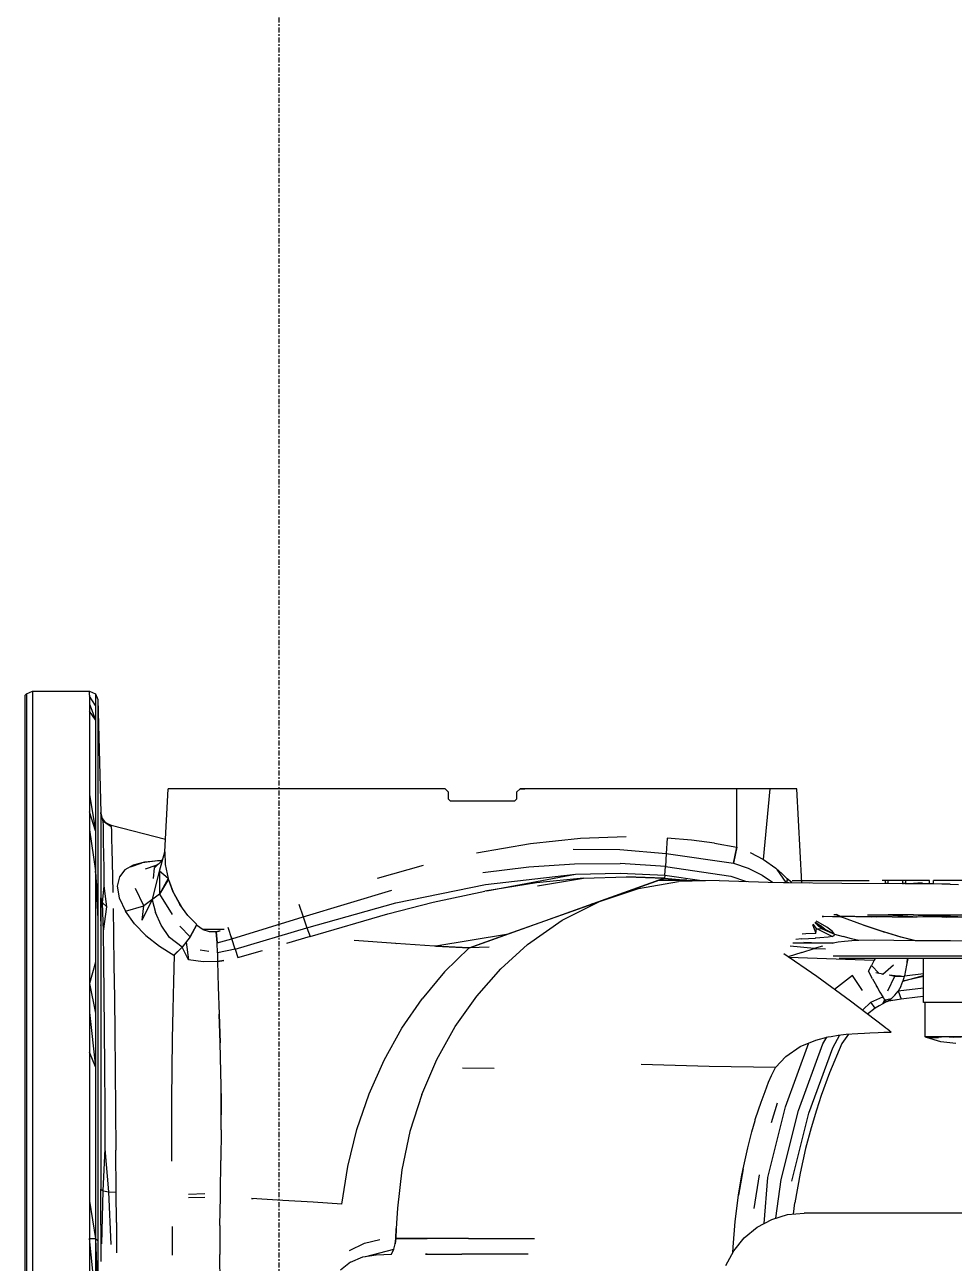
# Model space of a CAD drawing. Header units: millimetres. Extents: x -57554 to 16546, y 2142 to 98430.
# Drawn here: x -26496 to -25948, y 74938 to 75668 of the extents above; entities that cross this region are included whole.
import ezdxf

# ---------------------------------------------------------------- set-up
doc = ezdxf.new("R2010")
doc.units = ezdxf.units.MM
doc.linetypes.add('DXK_LINE_DOT3', pattern=[5.9187, 2.979, -0.9799, 0.9799, -0.9799])

msp = doc.modelspace()

# ---------------------------------------------------------------- linework, layer by layer
at = {"color": 1, "linetype": 'DXK_LINE_DOT3'}
msp.add_line((-26346.37, 71792.5), (-26346.37, 84292.5), dxfattribs=at)
at = {"color": 2, "linetype": 'Continuous'}
for p, q in [((-26495.36, 75273.53), (-26491.82, 75275)), ((-26491.82, 75275), (-26458.24, 75275)), ((-26491.82, 75275), (-26491.82, 74595.11)), ((-26458.24, 75275), (-26454.7, 75273.53)), ((-26458.24, 75272.75), (-26458.24, 75275)), ((-26496.37, 75272.52), (-26495.36, 75273.53)), ((-26496.37, 75272.52), (-26496.37, 74597.5)), ((-26495.36, 75273.53), (-26495.36, 74596.44)), ((-26458.24, 75272.75), (-26458.24, 75272.06)), ((-26454.7, 75266.69), (-26458.24, 75272.06)), ((-26458.24, 75272.06), (-26458.24, 74928.96)), ((-26458.24, 75267.41), (-26454.7, 75258.2)), ((-26454.7, 75273.53), (-26453.24, 75270.13)), ((-26454.7, 75273.53), (-26454.7, 74561.46)), ((-26453.24, 75270.13), (-26451.5, 75203.54)), ((-26453.24, 75270.13), (-26453.24, 74564.87)), ((-26454.7, 75258.2), (-26458.24, 75263.31)), ((-26413.68, 75180.34), (-26411.74, 75217.5)), ((-26248.37, 75217.5), (-26411.74, 75217.5)), ((-26246.37, 75215.5), (-26248.37, 75217.5)), ((-26206.27, 75215.5), (-26204.27, 75217.5)), ((-26204.27, 75217.5), (-26203.3, 75217.5)), ((-26041, 75217.5), (-26204.27, 75217.5)), ((-26203.3, 75217.5), (-26202.34, 75217.5)), ((-26202.34, 75217.5), (-26201.37, 75217.5)), ((-26076.37, 75183.08), (-26076.37, 75217.5)), ((-26076.37, 75183.08), (-26076.37, 75217.5)), ((-26060.73, 75175.83), (-26056.72, 75217.5)), ((-26038.14, 75162.2), (-26041, 75217.5)), ((-26038.15, 75162.2), (-26041, 75217.5)), ((-26458.24, 75214.16), (-26454.7, 75192.72)), ((-26246.37, 75211.5), (-26246.37, 75215.5)), ((-26246.37, 75211.5), (-26245.37, 75210.5)), ((-26245.37, 75210.5), (-26207.27, 75210.5)), ((-26207.27, 75210.5), (-26206.27, 75211.5)), ((-26206.27, 75215.5), (-26206.27, 75211.5)), ((-26454.7, 75192.72), (-26458.24, 75204)), ((-26450.06, 75198.35), (-26451.5, 75203.54)), ((-26451.5, 75202.78), (-26451.5, 75203.54)), ((-26451.5, 75202.78), (-26451.5, 75200.18)), ((-26451.5, 75200.18), (-26451.51, 75195.5)), ((-26451.51, 75196.12), (-26451.51, 75195.5)), ((-26451.51, 75195.5), (-26451.51, 75189.03)), ((-26448.54, 75197.54), (-26450.52, 75200.02)), ((-26448.54, 75197.54), (-26450.52, 75200.02)), ((-26449.99, 75195.85), (-26450.06, 75198.35)), ((-26450.06, 75198.35), (-26448.54, 75197.54)), ((-26449.92, 75191.78), (-26449.99, 75195.85)), ((-26448.54, 75197.54), (-26445.48, 75196)), ((-26445.38, 75195.14), (-26448.54, 75197.54)), ((-26448.54, 75197.54), (-26445.38, 75195.22)), ((-26445.48, 75196), (-26413.29, 75187.77)), ((-26445.38, 75195.14), (-26445.38, 75195.22)), ((-26445.38, 75195.22), (-26445.26, 75192.69)), ((-26458.24, 75193.33), (-26454.7, 75169.25)), ((-26451.51, 75189.03), (-26451.52, 75163.05)), ((-26449.83, 75186.15), (-26449.92, 75191.78)), ((-26445.26, 75192.75), (-26445.26, 75192.69)), ((-26445.26, 75192.69), (-26445.12, 75188.1)), ((-26445.12, 75188.1), (-26444.96, 75181.75)), ((-26168.56, 75188.28), (-26197.99, 75185.17)), ((-26141.6, 75189.28), (-26168.56, 75188.28)), ((-26117.41, 75188.52), (-26118.01, 75179.39)), ((-26103.18, 75187.28), (-26117.41, 75188.52)), ((-26089.55, 75185.46), (-26103.18, 75187.28)), ((-26449.73, 75179.01), (-26449.83, 75186.15)), ((-26444.96, 75181.75), (-26444.79, 75174.1)), ((-26416.81, 75169.08), (-26413.68, 75180.34)), ((-26413.68, 75180.34), (-26413.46, 75172.99)), ((-26197.99, 75185.17), (-26229.86, 75179.64)), ((-26172.88, 75181.86), (-26145.35, 75181.74)), ((-26145.35, 75181.74), (-26118.01, 75179.39)), ((-26089.55, 75185.46), (-26076.37, 75183.08)), ((-26076.37, 75183.08), (-26078.3, 75173.76)), ((-26078.3, 75173.76), (-26076.37, 75183.08)), ((-26068.48, 75179.94), (-26060.73, 75175.83)), ((-26449.62, 75170.39), (-26449.73, 75179.01)), ((-26444.79, 75174.1), (-26444.62, 75165.55)), ((-26432.34, 75172.58), (-26437.34, 75169.69)), ((-26434.08, 75171.57), (-26427.11, 75173.97)), ((-26425.66, 75174.35), (-26432.34, 75172.58)), ((-26418.04, 75175.01), (-26427.11, 75173.97)), ((-26417.31, 75175.07), (-26425.66, 75174.35)), ((-26425.25, 75170.45), (-26418.89, 75172.56)), ((-26420.18, 75171.66), (-26417.39, 75173.31)), ((-26419.86, 75170.98), (-26415.78, 75174.83)), ((-26418.89, 75172.56), (-26418.46, 75172.68)), ((-26417.31, 75175.07), (-26418.04, 75175.01)), ((-26415.67, 75175.02), (-26417.31, 75175.07)), ((-26415.78, 75174.83), (-26414.71, 75176.66)), ((-26413.46, 75172.99), (-26411.78, 75164.64)), ((-26261.38, 75172.26), (-26288.61, 75164.57)), ((-26199.14, 75171.46), (-26172.15, 75173.3)), ((-26172.15, 75173.3), (-26145.25, 75173.45)), ((-26118.54, 75171.75), (-26145.25, 75173.45)), ((-26118.01, 75179.39), (-26118.54, 75171.75)), ((-26118.01, 75179.39), (-26078.3, 75173.76)), ((-26078.3, 75173.76), (-26069.67, 75170.8)), ((-26060.73, 75175.83), (-26053.34, 75170.66)), ((-26454.7, 75169.25), (-26453.24, 75140.77)), ((-26453.24, 75154.57), (-26454.7, 75169.25)), ((-26449.51, 75160.36), (-26449.62, 75170.39)), ((-26444.62, 75165.55), (-26444.46, 75156.4)), ((-26440.58, 75165.57), (-26441.8, 75160.07)), ((-26437.34, 75169.69), (-26440.58, 75165.57)), ((-26421.09, 75152.3), (-26416.81, 75169.08)), ((-26420.43, 75164.74), (-26419.86, 75170.98)), ((-26416.81, 75169.08), (-26416.9, 75155.47)), ((-26411.78, 75164.64), (-26416.81, 75169.08)), ((-26234.14, 75123.79), (-26119.38, 75164.9)), ((-26226.12, 75168.14), (-26199.14, 75171.46)), ((-26224.64, 75161.2), (-26171.61, 75167.18)), ((-26223.79, 75157.44), (-26171.61, 75167.18)), ((-26171.61, 75167.18), (-26145.17, 75167.78)), ((-26166.81, 75164.8), (-26141.56, 75165.62)), ((-26157.4, 75151.19), (-26119.05, 75164.88)), ((-26145.17, 75167.78), (-26118.9, 75166.67)), ((-26141.56, 75165.62), (-26119.06, 75164.88)), ((-26119.38, 75164.9), (-26141.56, 75165.62)), ((-26119.38, 75164.9), (-26119.05, 75164.88)), ((-26119.31, 75164.89), (-26119.13, 75164.85)), ((-26118.9, 75166.67), (-26119.05, 75164.88)), ((-26119.05, 75164.88), (-26105.92, 75163.74)), ((-26119.05, 75164.88), (-26105.92, 75163.74)), ((-26118.9, 75166.67), (-26118.54, 75171.75)), ((-26118.9, 75166.67), (-26096.99, 75163.52)), ((-26118.54, 75171.75), (-26079.94, 75166.08)), ((-26079.94, 75166.08), (-26070.69, 75162.96)), ((-26069.67, 75170.8), (-26061.46, 75166.57)), ((-26061.46, 75166.57), (-26055.32, 75162.52)), ((-26049.88, 75167.68), (-26053.34, 75170.66)), ((-26047.33, 75162.37), (-26052.63, 75170.05)), ((-26046.65, 75164.48), (-26049.88, 75167.68)), ((-26451.52, 75163.05), (-26451.53, 75153.31)), ((-26450.51, 75150.25), (-26449.51, 75160.36)), ((-26447.91, 75147.94), (-26449.51, 75160.36)), ((-26441.8, 75160.07), (-26440.68, 75153.21)), ((-26426.04, 75148.55), (-26431.08, 75158.78)), ((-26411.78, 75164.64), (-26416.9, 75155.47)), ((-26411.67, 75164.26), (-26416.9, 75155.47)), ((-26412.15, 75163.98), (-26411.85, 75163.97)), ((-26411.61, 75164.13), (-26411.78, 75164.64)), ((-26411.78, 75164.64), (-26411.69, 75164.34)), ((-26411.69, 75164.34), (-26411.61, 75164.13)), ((-26408.82, 75156.65), (-26411.67, 75164.26)), ((-26411.61, 75164.13), (-26408.82, 75156.65)), ((-26332.23, 75142.09), (-26279.79, 75157.87)), ((-26277.47, 75150.25), (-26224.64, 75161.2)), ((-26194.62, 75162.1), (-26225.06, 75157.24)), ((-26166.81, 75164.8), (-26194.62, 75162.1)), ((-26194.05, 75160.43), (-26166.81, 75164.8)), ((-26171.35, 75164.36), (-26166.81, 75164.8)), ((-26157.42, 75151.18), (-26134.42, 75158.85)), ((-26136.22, 75158.87), (-26136.04, 75158.82)), ((-26136.22, 75158.87), (-26136.04, 75158.82)), ((-26134.42, 75158.85), (-26110.73, 75162.96)), ((-26131.15, 75160.68), (-26130.95, 75160.63)), ((-26105.92, 75163.74), (-26122.44, 75163.67)), ((-26122.44, 75163.67), (-26086.78, 75163.46)), ((-26120.35, 75164.55), (-26120.13, 75164.5)), ((-26086.78, 75163.46), (-26110.73, 75162.96)), ((-26105.92, 75163.74), (-26102.06, 75163.55)), ((-26086.78, 75163.46), (-26057.91, 75162.56)), ((-26057.91, 75162.56), (-26033.52, 75162.11)), ((-26048.77, 75162.26), (-26014.55, 75161.93)), ((-26046.65, 75164.48), (-26047.03, 75162.36)), ((-26046.65, 75164.48), (-26046.89, 75162.36)), ((-26044, 75162.31), (-26046.65, 75164.48)), ((-26043.69, 75163.5), (-25998.36, 75163.5)), ((-26015.97, 75163.5), (-26015.66, 75163.5)), ((-26014.55, 75161.93), (-25977.28, 75161.7)), ((-25962.7, 75163.5), (-25990.66, 75163.5)), ((-25988.92, 75163.5), (-25988.92, 75161.86)), ((-25988.92, 75161.86), (-25988.33, 75161.85)), ((-25988.33, 75161.85), (-25987.74, 75161.84)), ((-25987.74, 75161.84), (-25987.15, 75161.84)), ((-25987.15, 75161.84), (-25987.15, 75163.5)), ((-25978.61, 75163.5), (-25978.61, 75161.74)), ((-25978.61, 75161.74), (-25978.02, 75161.73)), ((-25977.43, 75161.73), (-25978.02, 75161.73)), ((-25976.84, 75161.72), (-25977.43, 75161.73)), ((-25977.28, 75161.7), (-25960.34, 75161.65)), ((-25976.84, 75163.5), (-25976.84, 75161.72)), ((-25976.84, 75161.72), (-25972.12, 75161.94)), ((-25972.12, 75161.94), (-25967.41, 75161.95)), ((-25966.87, 75161.87), (-25969.58, 75161.95)), ((-25967.41, 75161.95), (-25962.7, 75161.73)), ((-25966.87, 75161.92), (-25966.87, 75161.87)), ((-25962.7, 75161.73), (-25962.7, 75163.5)), ((-25930.88, 75163.5), (-25960.34, 75163.5)), ((-25960.34, 75161.47), (-25960.34, 75163.5)), ((-25955.42, 75161.38), (-25960.34, 75161.47)), ((-25950.5, 75161.28), (-25955.42, 75161.38)), ((-25950.5, 75161.28), (-25945.61, 75161.17)), ((-26450.51, 75150.25), (-26451.53, 75153.31)), ((-26451.53, 75153.31), (-26451.53, 75137.26)), ((-26451.53, 75153.3), (-26450.51, 75150.25)), ((-26451.53, 75139.44), (-26451.53, 75153.3)), ((-26440.68, 75153.21), (-26437, 75145.35)), ((-26427.04, 75140.11), (-26421.32, 75152.13)), ((-26416.9, 75155.47), (-26426.04, 75148.55)), ((-26421.32, 75152.13), (-26419.19, 75144.54)), ((-26416.9, 75155.47), (-26409.5, 75143.52)), ((-26408.82, 75156.65), (-26403.88, 75148.02)), ((-26408.82, 75156.65), (-26404.88, 75149.39)), ((-26282.14, 75143.89), (-26255.51, 75150.71)), ((-26255.51, 75150.71), (-26225.06, 75157.24)), ((-26211.82, 75131.77), (-26157.42, 75151.18)), ((-26179.34, 75140.09), (-26157.42, 75151.18)), ((-26144.78, 75155.7), (-26142.26, 75156.23)), ((-26450.51, 75150.25), (-26447.91, 75147.94)), ((-26449.86, 75133.66), (-26450.51, 75150.25)), ((-26449.86, 75133.66), (-26447.91, 75147.94)), ((-26444.3, 75146.89), (-26444.05, 75131.21)), ((-26437, 75145.35), (-26426.04, 75148.55)), ((-26431.66, 75137.98), (-26437, 75145.35)), ((-26427.04, 75140.11), (-26426.04, 75148.55)), ((-26415.95, 75137.15), (-26419.19, 75144.54)), ((-26400.14, 75142.92), (-26404.88, 75149.39)), ((-26334.81, 75149.61), (-26332.23, 75142.09)), ((-26329.91, 75135.5), (-26277.47, 75150.25)), ((-26328.12, 75130.55), (-26282.14, 75143.89)), ((-26165.06, 75148.54), (-26164.88, 75148.52)), ((-26161.75, 75149.65), (-26161.92, 75149.66)), ((-26161.92, 75149.66), (-26161.75, 75149.65)), ((-26019.24, 75143.35), (-26017.68, 75143.35)), ((-26017.85, 75143.57), (-26017.35, 75143.35)), ((-26017.84, 75143.57), (-26017.35, 75143.35)), ((-26017.68, 75143.35), (-26016.82, 75142.91)), ((-26017.68, 75143.35), (-26017.57, 75143.35)), ((-26017.57, 75143.35), (-26017.46, 75143.35)), ((-26017.35, 75143.35), (-26017.46, 75143.35)), ((-26017.35, 75143.35), (-26016.51, 75142.91)), ((-25999.41, 75143.34), (-25987.2, 75143.28)), ((-25972.45, 75143.2), (-25987.2, 75143.28)), ((-25987.2, 75143.28), (-25969.71, 75141.97)), ((-25987.2, 75143.28), (-25970.13, 75141.97)), ((-25972.45, 75143.2), (-25972.19, 75143.2)), ((-25954.9, 75143.11), (-25972.45, 75143.2)), ((-25941.78, 75141.79), (-25972.19, 75143.2)), ((-25972.19, 75143.2), (-25952.65, 75141.85)), ((-25934.23, 75143.02), (-25954.9, 75143.11)), ((-26451.53, 75139.44), (-26451.54, 75098.19)), ((-26451.53, 75136.92), (-26451.53, 75137.26)), ((-26431.66, 75137.98), (-26424.86, 75131)), ((-26411.06, 75129.9), (-26415.95, 75137.15)), ((-26404.94, 75136.47), (-26398.85, 75130.28)), ((-26394.89, 75137.48), (-26400.14, 75142.92)), ((-26398.85, 75130.28), (-26394.89, 75137.48)), ((-26395.08, 75137.22), (-26398.85, 75130.28)), ((-26395.08, 75137.22), (-26394.89, 75137.48)), ((-26391.22, 75134.46), (-26395.05, 75137.2)), ((-26374.25, 75129.09), (-26376.37, 75135.85)), ((-26374.25, 75129.09), (-26332.23, 75142.09)), ((-26332.23, 75142.09), (-26329.91, 75135.5)), ((-26199.8, 75125.77), (-26179.34, 75140.09)), ((-26031.76, 75137.47), (-26029.83, 75132.39)), ((-26029.31, 75135.13), (-26031.46, 75137.74)), ((-26029.51, 75137.98), (-26030.35, 75138.72)), ((-26028.27, 75136.58), (-26030.24, 75138.81)), ((-26030.08, 75138.96), (-26029.11, 75138.38)), ((-26028.43, 75138.88), (-26029.53, 75139.44)), ((-26029.11, 75138.38), (-26025.89, 75135.98)), ((-26023.39, 75136.01), (-26028.43, 75138.88)), ((-26026.11, 75135), (-26028.27, 75136.58)), ((-26028.27, 75136.58), (-26025.79, 75135.35)), ((-26028.27, 75136.58), (-26024.54, 75134.74)), ((-26024.54, 75134.74), (-26027.32, 75137.04)), ((-26026.02, 75142.24), (-26025.29, 75142.24)), ((-26025.88, 75142.24), (-26026.02, 75142.24)), ((-26025.89, 75135.98), (-26024.54, 75134.74)), ((-26025.29, 75142.24), (-26025.88, 75142.24)), ((-26020.03, 75142.16), (-26025.29, 75142.24)), ((-26023.53, 75136.08), (-26023.39, 75136.01)), ((-26020.17, 75133.68), (-26023.39, 75136.01)), ((-26015.03, 75142.15), (-26020.03, 75142.16)), ((-26016.82, 75142.91), (-26015.94, 75142.51)), ((-26015.66, 75142.51), (-26016.51, 75142.91)), ((-26015.94, 75142.51), (-26015.03, 75142.15)), ((-26015.66, 75142.51), (-25996.98, 75142.15)), ((-26006.87, 75142.17), (-26015.66, 75142.51)), ((-26014.79, 75142.15), (-26015.66, 75142.51)), ((-26015.66, 75142.51), (-25994.11, 75142.13)), ((-26001.67, 75137.2), (-26015.03, 75142.15)), ((-26015.03, 75142.15), (-26014.91, 75142.15)), ((-26014.91, 75142.15), (-26014.79, 75142.15)), ((-26006.87, 75142.17), (-26014.79, 75142.15)), ((-25996.98, 75142.15), (-26006.87, 75142.17)), ((-25989.9, 75133.18), (-26001.67, 75137.2)), ((-26001.42, 75137.2), (-25989.65, 75133.18)), ((-25984.82, 75142.08), (-25996.98, 75142.15)), ((-25984.82, 75142.08), (-25970.13, 75141.97)), ((-25952.65, 75141.85), (-25970.13, 75141.97)), ((-25932.1, 75141.73), (-25952.65, 75141.85)), ((-26449.7, 75115.89), (-26449.86, 75133.66)), ((-26444.05, 75131.21), (-26443.8, 75113.65)), ((-26424.86, 75131), (-26416.98, 75124.74)), ((-26403.43, 75124.16), (-26411.06, 75129.9)), ((-26398.85, 75130.28), (-26403.43, 75124.16)), ((-26391.56, 75134.7), (-26378.81, 75134.73)), ((-26387.34, 75133.18), (-26391.22, 75134.46)), ((-26383.43, 75133.31), (-26387.34, 75133.18)), ((-26383.43, 75133.31), (-26381.17, 75133.89)), ((-26381.17, 75133.89), (-26383.43, 75133.31)), ((-26383.43, 75133.31), (-26382.83, 75126.76)), ((-26382.83, 75126.76), (-26383.43, 75133.31)), ((-26382.83, 75126.76), (-26374.25, 75129.09)), ((-26374.6, 75130.2), (-26374.25, 75129.09)), ((-26372.31, 75123), (-26374.25, 75129.09)), ((-26372.31, 75123), (-26329.91, 75135.5)), ((-26328.12, 75130.55), (-26341.91, 75126.37)), ((-26329.91, 75135.5), (-26328.12, 75130.55)), ((-26212.26, 75131.63), (-26253.96, 75124.81)), ((-26234.17, 75123.79), (-26211.82, 75131.77)), ((-26038.3, 75129.03), (-26041.51, 75128.77)), ((-26038.3, 75129.03), (-26030.07, 75129.53)), ((-26037.92, 75132.04), (-26035.71, 75132.17)), ((-26035.71, 75132.17), (-26029.83, 75132.39)), ((-26027.46, 75129.66), (-26030.13, 75129.52)), ((-26029.83, 75132.39), (-26029.31, 75135.13)), ((-26029.31, 75135.13), (-26019.94, 75130.55)), ((-26029.31, 75135.13), (-26026.11, 75135)), ((-26022.52, 75130.01), (-26027.46, 75129.66)), ((-26026.11, 75135), (-26018.84, 75131.89)), ((-26025.94, 75134.93), (-26018.88, 75131.94)), ((-26018.86, 75131.94), (-26025.79, 75135.35)), ((-26025.79, 75135.35), (-26018.89, 75131.95)), ((-26019.94, 75130.55), (-26022.52, 75130.01)), ((-26018.86, 75131.94), (-26020.17, 75133.68)), ((-26019.23, 75130.94), (-26019.94, 75130.55)), ((-26018.89, 75131.38), (-26019.23, 75130.94)), ((-26018.84, 75131.89), (-26018.89, 75131.38)), ((-26018.86, 75131.94), (-26013.61, 75130.44)), ((-26008.81, 75129.18), (-26013.61, 75130.44)), ((-26004.45, 75128.16), (-26008.81, 75129.18)), ((-25979.72, 75130.11), (-25989.9, 75133.18)), ((-25989.89, 75133.18), (-25989.65, 75133.18)), ((-25989.65, 75133.18), (-25989.14, 75133.03)), ((-25979.47, 75130.1), (-25989.65, 75133.18)), ((-25971.14, 75127.97), (-25979.72, 75130.11)), ((-25970.89, 75127.97), (-25979.47, 75130.1)), ((-26418, 75125.55), (-26417.71, 75125.33)), ((-26417.71, 75125.33), (-26416.98, 75124.74)), ((-26416.98, 75124.74), (-26408.35, 75119.48)), ((-26416.98, 75124.74), (-26408.35, 75119.47)), ((-26408.35, 75119.48), (-26403.43, 75124.16)), ((-26403.43, 75124.16), (-26408.34, 75119.47)), ((-26399.76, 75116.73), (-26403.43, 75124.16)), ((-26401.14, 75127.22), (-26399.76, 75116.73)), ((-26392.87, 75122.67), (-26387.88, 75121.81)), ((-26382.6, 75120.78), (-26382.83, 75126.76)), ((-26372.31, 75123), (-26382.6, 75120.78)), ((-26372.31, 75123), (-26370.71, 75118.1)), ((-26370.71, 75118.1), (-26356.15, 75122.17)), ((-26277.51, 75126.28), (-26302.12, 75128.18)), ((-26276.99, 75126.25), (-26277.51, 75126.28)), ((-26254.66, 75124.84), (-26277.51, 75126.28)), ((-26253.96, 75124.81), (-26254.66, 75124.84)), ((-26234.16, 75123.79), (-26254.66, 75124.84)), ((-26253.96, 75124.81), (-26234.16, 75123.78)), ((-26234.17, 75123.79), (-26248.72, 75109.66)), ((-26248.72, 75109.66), (-26234.16, 75123.79)), ((-26222.38, 75124.09), (-26234.17, 75123.79)), ((-26215.54, 75111.48), (-26199.8, 75125.77)), ((-26038.01, 75121.13), (-26046.05, 75118.42)), ((-26030.7, 75123.42), (-26044.85, 75124.83)), ((-26019.7, 75126.5), (-26043.44, 75126.5)), ((-26038.01, 75121.13), (-26030.7, 75123.42)), ((-26027.65, 75126.63), (-26036.96, 75126.88)), ((-26025.93, 75124.73), (-26030.7, 75123.42)), ((-26030.7, 75123.42), (-26024.15, 75123.11)), ((-26019.7, 75126.5), (-26019.62, 75126.5)), ((-26019.62, 75126.5), (-26019.55, 75126.51)), ((-26019.48, 75126.52), (-26019.55, 75126.51)), ((-26016.56, 75127.14), (-26019.48, 75126.52)), ((-26012.89, 75127.62), (-26016.56, 75127.14)), ((-26008.5, 75127.97), (-26012.89, 75127.62)), ((-26007.24, 75128.04), (-26008.5, 75127.97)), ((-26005.93, 75128.1), (-26007.24, 75128.04)), ((-26004.56, 75128.15), (-26005.93, 75128.1)), ((-25994.91, 75128.22), (-26004.45, 75128.16)), ((-25983.75, 75128.09), (-25994.91, 75128.22)), ((-25971.14, 75127.97), (-25983.75, 75128.09)), ((-25950.37, 75127.87), (-25971.14, 75127.97)), ((-25927.22, 75127.81), (-25950.37, 75127.87)), ((-26454.7, 75115.3), (-26458.24, 75102.82)), ((-26449.54, 75096.45), (-26449.7, 75115.89)), ((-26443.8, 75113.8), (-26443.8, 75113.65)), ((-26408.34, 75119.47), (-26408.64, 75103.99)), ((-26391.23, 75115.54), (-26399.76, 75116.73)), ((-26382.75, 75115.8), (-26391.23, 75115.54)), ((-26382.6, 75120.78), (-26382.75, 75115.8)), ((-26382.75, 75115.8), (-26378.88, 75116.33)), ((-26378.88, 75116.33), (-26382.75, 75115.8)), ((-26382.75, 75115.8), (-26382.22, 75100.76)), ((-26029.2, 75106.83), (-26048.72, 75120.26)), ((-26045.84, 75118.28), (-25995.39, 75116.55)), ((-25192.83, 75118.96), (-26019.62, 75118.96)), ((-25196.32, 75117.5), (-26016.09, 75117.5)), ((-25995.39, 75116.55), (-25996.94, 75113.48)), ((-25994.83, 75117.5), (-25995.39, 75116.55)), ((-25975.59, 75117.5), (-25976.24, 75113.53)), ((-25975.96, 75115.23), (-25975.67, 75117.5)), ((-25966.37, 75091.5), (-25966.37, 75117.5)), ((-26443.8, 75113.65), (-26443.53, 75094.38)), ((-26248.72, 75109.66), (-26262.04, 75093.81)), ((-26229.82, 75095.28), (-26215.54, 75111.48)), ((-26009.42, 75092.45), (-26029.2, 75106.83)), ((-26008.21, 75107.55), (-26018.76, 75099.28)), ((-26002.2, 75098.62), (-26008.21, 75107.55)), ((-25998.72, 75109.99), (-25996.94, 75113.48)), ((-25996.33, 75105.44), (-25998.72, 75109.99)), ((-25996.94, 75113.48), (-25992.49, 75108.71)), ((-25990.33, 75108.31), (-25994.46, 75109.07)), ((-25990.92, 75108.42), (-25990.33, 75108.31)), ((-25990.33, 75108.31), (-25984.04, 75113.68)), ((-25987.31, 75098.52), (-25983.23, 75107)), ((-25982.97, 75107.38), (-25986.46, 75107.74)), ((-25985.76, 75107.67), (-25983.23, 75107)), ((-25979.96, 75107.23), (-25983.23, 75107)), ((-25983.23, 75107), (-25977.66, 75106.85)), ((-25982.97, 75107.38), (-25979.96, 75107.23)), ((-25979.96, 75107.23), (-25977.66, 75106.85)), ((-25978.4, 75104.1), (-25966.37, 75107.44)), ((-25977.66, 75106.85), (-25978.4, 75104.1)), ((-25966.37, 75106.8), (-25978.4, 75104.1)), ((-25977.66, 75106.85), (-25977.54, 75107.3)), ((-25976.24, 75113.53), (-25977.54, 75107.3)), ((-25977.54, 75107.3), (-25966.37, 75108.64)), ((-26458.24, 75102.82), (-26454.7, 75085.33)), ((-26451.54, 75099.65), (-26451.54, 75098.19)), ((-26408.64, 75103.99), (-26408.98, 75087.37)), ((-26382.22, 75100.76), (-26381.67, 75084.69)), ((-25996.33, 75105.44), (-25994.05, 75101.31)), ((-25994.05, 75101.31), (-25994.48, 75102.09)), ((-25993.57, 75100.5), (-25994.05, 75101.31)), ((-25994.05, 75101.31), (-25991.97, 75097.76)), ((-25979.65, 75101.1), (-25981.25, 75098.35)), ((-25981.19, 75098.45), (-25966.37, 75100.14)), ((-25979.65, 75101.1), (-25978.4, 75104.1)), ((-26451.54, 75098.19), (-26451.55, 75076.48)), ((-26449.36, 75075.49), (-26449.54, 75096.45)), ((-26443.53, 75094.38), (-26443.27, 75073.68)), ((-26273.99, 75076.42), (-26262.04, 75093.81)), ((-26242.47, 75077.34), (-26229.82, 75095.28)), ((-26012.86, 75094.96), (-26012.67, 75095.13)), ((-25989.75, 75077.35), (-26009.42, 75092.45)), ((-25997.39, 75091.74), (-25990.2, 75094.96)), ((-25991.97, 75097.76), (-25990.2, 75094.96)), ((-25990.26, 75090.87), (-25989.1, 75093.42)), ((-25990.26, 75090.87), (-25988.82, 75093.03)), ((-25987.89, 75092.07), (-25990.26, 75090.87)), ((-25988.82, 75093.03), (-25990.2, 75094.96)), ((-25985.41, 75093.79), (-25988.82, 75093.03)), ((-25988.07, 75092.26), (-25988.82, 75093.03)), ((-25988.82, 75093.03), (-25987.89, 75092.07)), ((-25987.89, 75092.07), (-25988.07, 75092.26)), ((-25987.89, 75092.07), (-25985.41, 75093.79)), ((-25979.44, 75093.54), (-25987.89, 75092.07)), ((-25985.68, 75092.46), (-25987.89, 75092.07)), ((-25979.44, 75093.54), (-25985.68, 75092.46)), ((-25983.18, 75095.89), (-25985.41, 75093.79)), ((-25983.18, 75095.89), (-25981.25, 75098.35)), ((-25981.25, 75098.35), (-25981.19, 75098.45)), ((-25981.19, 75098.45), (-25979.44, 75093.54)), ((-25969.82, 75094.81), (-25979.44, 75093.54)), ((-25966.37, 75095.15), (-25969.82, 75094.81)), ((-26458.24, 75085.69), (-26454.7, 75053.75)), ((-26408.98, 75087.37), (-26409.33, 75069.87)), ((-26381.67, 75084.81), (-26381.67, 75084.69)), ((-26381.13, 75067.84), (-26381.67, 75084.69)), ((-26381.67, 75084.69), (-26381.13, 75067.84)), ((-26002.3, 75086.99), (-25997.39, 75091.74)), ((-25994.73, 75088.26), (-25999.41, 75084.77)), ((-25994.73, 75088.26), (-25997.39, 75091.74)), ((-25992.54, 75089.59), (-25994.73, 75088.26)), ((-25990.26, 75090.87), (-25992.54, 75089.59)), ((-25270.06, 75091.5), (-25966.37, 75091.5)), ((-25965.37, 75071.3), (-25965.37, 75091.5)), ((-26253.33, 75057.93), (-26242.47, 75077.34)), ((-25988.57, 75076.45), (-25989.75, 75077.35)), ((-26451.55, 75076.48), (-26451.56, 75053.41)), ((-26449.18, 75053.19), (-26449.36, 75075.49)), ((-26443.27, 75074.01), (-26443.27, 75073.68)), ((-26443.27, 75073.68), (-26443.01, 75051.67)), ((-26284.44, 75057.65), (-26273.99, 75076.42)), ((-26029.79, 75069.4), (-26022.51, 75071.3)), ((-26025.64, 75067.14), (-26023.39, 75071.07)), ((-26022.51, 75071.3), (-26020.69, 75071.61)), ((-26020.69, 75071.61), (-26016.69, 75072.3)), ((-26019.83, 75064.83), (-26015.55, 75072.44)), ((-26016.69, 75072.3), (-26011.97, 75072.85)), ((-26010.59, 75072.95), (-26014.47, 75067.31)), ((-26011.97, 75072.85), (-26005.11, 75073.33)), ((-26005.11, 75073.33), (-26001.02, 75073.5)), ((-26001.02, 75073.5), (-25997.99, 75073.68)), ((-25997.99, 75073.68), (-25993.07, 75073.94)), ((-25993.07, 75073.94), (-25989.63, 75074.07)), ((-25989.63, 75074.07), (-25985.36, 75074.17)), ((-25987.38, 75075.58), (-25988.57, 75076.45)), ((-25986.17, 75074.74), (-25987.38, 75075.58)), ((-25985.9, 75074.55), (-25986.17, 75074.74)), ((-25985.63, 75074.36), (-25985.9, 75074.55)), ((-25985.36, 75074.17), (-25985.63, 75074.36)), ((-25293.72, 75071.3), (-25965.37, 75071.3)), ((-25964.49, 75070.92), (-25965.37, 75071.3)), ((-25965.37, 75071.3), (-25962.71, 75070.92)), ((-25956.04, 75068.36), (-25964.49, 75070.92)), ((-25957.58, 75071.3), (-25962.71, 75070.92)), ((-25962.71, 75070.92), (-25962.46, 75071.3)), ((-25962.71, 75070.92), (-25957.41, 75070.92)), ((-25953.78, 75071.3), (-25957.41, 75070.92)), ((-25948.64, 75070.92), (-25953.78, 75071.3)), ((-25939.46, 75071.3), (-25948.64, 75070.92)), ((-26409.33, 75069.87), (-26409.62, 75052.16)), ((-26380.67, 75050.77), (-26381.13, 75067.84)), ((-26047.75, 75030.05), (-26033.85, 75067.72)), ((-26047.58, 75059.78), (-26039, 75065.6)), ((-26040.11, 75027.86), (-26025.64, 75067.14)), ((-26039, 75065.6), (-26029.79, 75069.4)), ((-26034, 75026.28), (-26019.83, 75064.83)), ((-26014.47, 75067.31), (-26021.7, 75050.14)), ((-25947.27, 75067.5), (-25956.04, 75068.36)), ((-26454.7, 75053.75), (-26458.24, 75062.21)), ((-26293.28, 75037.67), (-26284.44, 75057.65)), ((-26262.26, 75037.29), (-26253.33, 75057.93)), ((-26053.57, 75053.33), (-26047.58, 75059.78)), ((-26451.56, 75053.63), (-26451.57, 75027.91)), ((-26449.01, 75029.75), (-26449.18, 75053.19)), ((-26443.01, 75051.67), (-26442.77, 75028.49)), ((-26409.62, 75052.16), (-26409.81, 75034.51)), ((-26380.42, 75033.72), (-26380.67, 75050.77)), ((-26238.15, 75053.14), (-26219.57, 75052.91)), ((-26092.79, 75053.9), (-26132.73, 75055.01)), ((-26053.57, 75053.33), (-26092.79, 75053.9)), ((-26057.7, 75044.69), (-26056.04, 75048.61)), ((-26056.04, 75048.61), (-26053.57, 75053.33)), ((-26021.7, 75050.14), (-26026.59, 75036.78)), ((-26059.73, 75039.05), (-26057.7, 75044.69)), ((-26409.81, 75034.51), (-26409.9, 75016.76)), ((-26380.45, 75022.25), (-26380.49, 75038.14)), ((-26380.45, 75016.48), (-26380.42, 75033.72)), ((-26300.43, 75016.72), (-26293.28, 75037.67)), ((-26262.26, 75037.29), (-26269.17, 75015.57)), ((-26062.1, 75032.8), (-26059.73, 75039.05)), ((-26026.59, 75036.78), (-26029.49, 75028.08)), ((-26451.56, 75029.91), (-26451.57, 75005.77)), ((-26448.85, 75005.36), (-26449.01, 75029.75)), ((-26442.77, 75028.84), (-26442.77, 75028.49)), ((-26442.77, 75028.49), (-26442.56, 75004.46)), ((-26065.5, 75022.52), (-26063.68, 75028.26)), ((-26063.68, 75028.26), (-26062.1, 75032.8)), ((-26058.12, 74988.47), (-26047.75, 75030.05)), ((-26052.69, 75032.21), (-26056.1, 75020.59)), ((-26050.24, 74987.2), (-26040.11, 75027.86)), ((-26043.92, 74986.34), (-26034, 75026.28)), ((-26029.49, 75028.08), (-26032.6, 75017.79)), ((-26067.57, 75015.29), (-26065.64, 75022.04)), ((-26065.64, 75022.04), (-26065.5, 75022.52)), ((-26409.9, 75016.76), (-26409.85, 74998.13)), ((-26380.45, 75016.48), (-26380.63, 74998.38)), ((-26305.84, 74994.99), (-26300.43, 75016.72)), ((-26269.17, 75015.57), (-26273.94, 74993)), ((-26069.94, 75006), (-26067.57, 75015.29)), ((-26032.6, 75017.79), (-26035.85, 75005.58)), ((-26451.57, 75005.77), (-26451.58, 74981.58)), ((-26450.22, 74980.61), (-26448.85, 75005.36)), ((-26446.8, 74979.96), (-26448.85, 75005.36)), ((-26442.38, 74979.82), (-26442.56, 75004.46)), ((-26072.62, 74993.62), (-26069.94, 75006)), ((-26035.85, 75005.58), (-26039.11, 74990.95)), ((-26380.94, 74979.22), (-26380.63, 74998.38)), ((-26309.43, 74972.71), (-26305.84, 74994.99)), ((-26273.94, 74993), (-26276.52, 74970.41)), ((-26072.62, 74993.62), (-26075.31, 74978.05)), ((-26073.6, 74988.78), (-26072.62, 74993.62)), ((-26063.14, 74990.05), (-26066.28, 74970.12)), ((-26039.11, 74990.95), (-26042.13, 74973.51)), ((-26075.31, 74978.05), (-26073.6, 74988.78)), ((-26060.28, 74961.3), (-26058.12, 74988.47)), ((-26053.37, 74964.43), (-26050.24, 74987.2)), ((-26451.58, 74981.58), (-26450.22, 74980.61)), ((-26451.58, 74960.39), (-26451.58, 74981.58)), ((-26451.58, 74981.58), (-26450.63, 74980.91)), ((-26451.58, 74973.86), (-26451.58, 74981.58)), ((-26450.86, 74949.4), (-26450.22, 74980.61)), ((-26450.22, 74980.61), (-26450.63, 74980.91)), ((-26450.22, 74980.61), (-26446.8, 74979.96)), ((-26446.8, 74979.96), (-26442.38, 74979.82)), ((-26445.49, 74948.89), (-26446.8, 74979.96)), ((-26442.29, 74961.98), (-26442.38, 74979.82)), ((-26390.19, 74978.73), (-26399.8, 74978.48)), ((-26390.21, 74976.6), (-26399.79, 74976.36)), ((-26381.27, 74960.12), (-26380.98, 74977.08)), ((-26380.98, 74977.08), (-26380.97, 74977.79)), ((-26380.97, 74977.79), (-26380.95, 74978.51)), ((-26380.95, 74978.51), (-26380.94, 74979.22)), ((-26362.73, 74976.02), (-26361.74, 74975.96)), ((-26344.25, 74974.91), (-26362.73, 74976.02)), ((-26077.3, 74962.52), (-26075.31, 74978.05)), ((-26458.24, 74974.56), (-26454.7, 74952.4)), ((-26326.27, 74973.79), (-26344.25, 74974.91)), ((-26309.43, 74972.71), (-26326.27, 74973.79)), ((-26276.52, 74970.41), (-26276.94, 74964.37)), ((-26042.9, 74966.89), (-26042.13, 74973.51)), ((-26442.29, 74961.98), (-26442.23, 74943.95)), ((-26276.94, 74964.37), (-26277.29, 74958.39)), ((-26078.63, 74947.33), (-26077.3, 74962.52)), ((-26064.44, 74959.07), (-26055.81, 74963.69)), ((-26055.81, 74963.69), (-26046.43, 74966.54)), ((-26046.43, 74966.54), (-26036.69, 74967.5)), ((-25550.53, 74967.5), (-26036.69, 74967.5)), ((-26451.58, 74960.39), (-26451.58, 74938.98)), ((-26409.45, 74959.59), (-26409.36, 74942.68)), ((-26381.27, 74960.12), (-26381.33, 74942.97)), ((-26277.29, 74958.39), (-26277.59, 74952.45)), ((-26277.58, 74952.45), (-26277.29, 74958.39)), ((-26072.02, 74952.85), (-26064.44, 74959.07)), ((-26454.7, 74917.5), (-26458.24, 74952.47)), ((-26458.24, 74952.47), (-26454.7, 74952.4)), ((-26454.7, 74952.4), (-26453.24, 74917.49)), ((-26454.7, 74952.4), (-26453.24, 74951.36)), ((-26304.77, 74945.48), (-26296.02, 74949.81)), ((-26296.02, 74949.81), (-26286.99, 74951.93)), ((-26295.15, 74941.92), (-26278.76, 74946.11)), ((-26279.97, 74943.21), (-26278.76, 74946.11)), ((-26278.76, 74946.11), (-26277.96, 74949.23)), ((-26277.58, 74952.45), (-26277.96, 74949.23)), ((-26277.96, 74949.23), (-26277.59, 74952.45)), ((-26256.83, 74952.44), (-26277.58, 74952.45)), ((-26277.58, 74952.45), (-26259.07, 74952.44)), ((-26234.66, 74952.43), (-26256.93, 74952.44)), ((-26234.66, 74952.43), (-26210.89, 74952.43)), ((-26210.89, 74952.43), (-26195.66, 74952.43)), ((-26196.59, 74952.43), (-26195.66, 74952.43)), ((-26078.79, 74944.22), (-26078.63, 74947.33)), ((-26078.23, 74945.28), (-26072.02, 74952.85)), ((-26381.13, 74925.83), (-26381.33, 74942.97)), ((-26304.26, 74938.59), (-26310.19, 74933.74)), ((-26304.26, 74938.59), (-26297.07, 74941.6)), ((-26297.07, 74941.6), (-26289.03, 74942.93)), ((-26289.03, 74942.93), (-26279.97, 74943.21)), ((-26259.1, 74943.19), (-26260, 74943.19)), ((-26260, 74943.19), (-26238.51, 74943.18)), ((-26215.62, 74943.17), (-26238.51, 74943.18)), ((-26199.52, 74943.17), (-26215.62, 74943.17)), ((-26082.85, 74936.63), (-26078.23, 74945.28))]:
    msp.add_line(p, q, dxfattribs=at)

doc.saveas('drawing.dxf')
